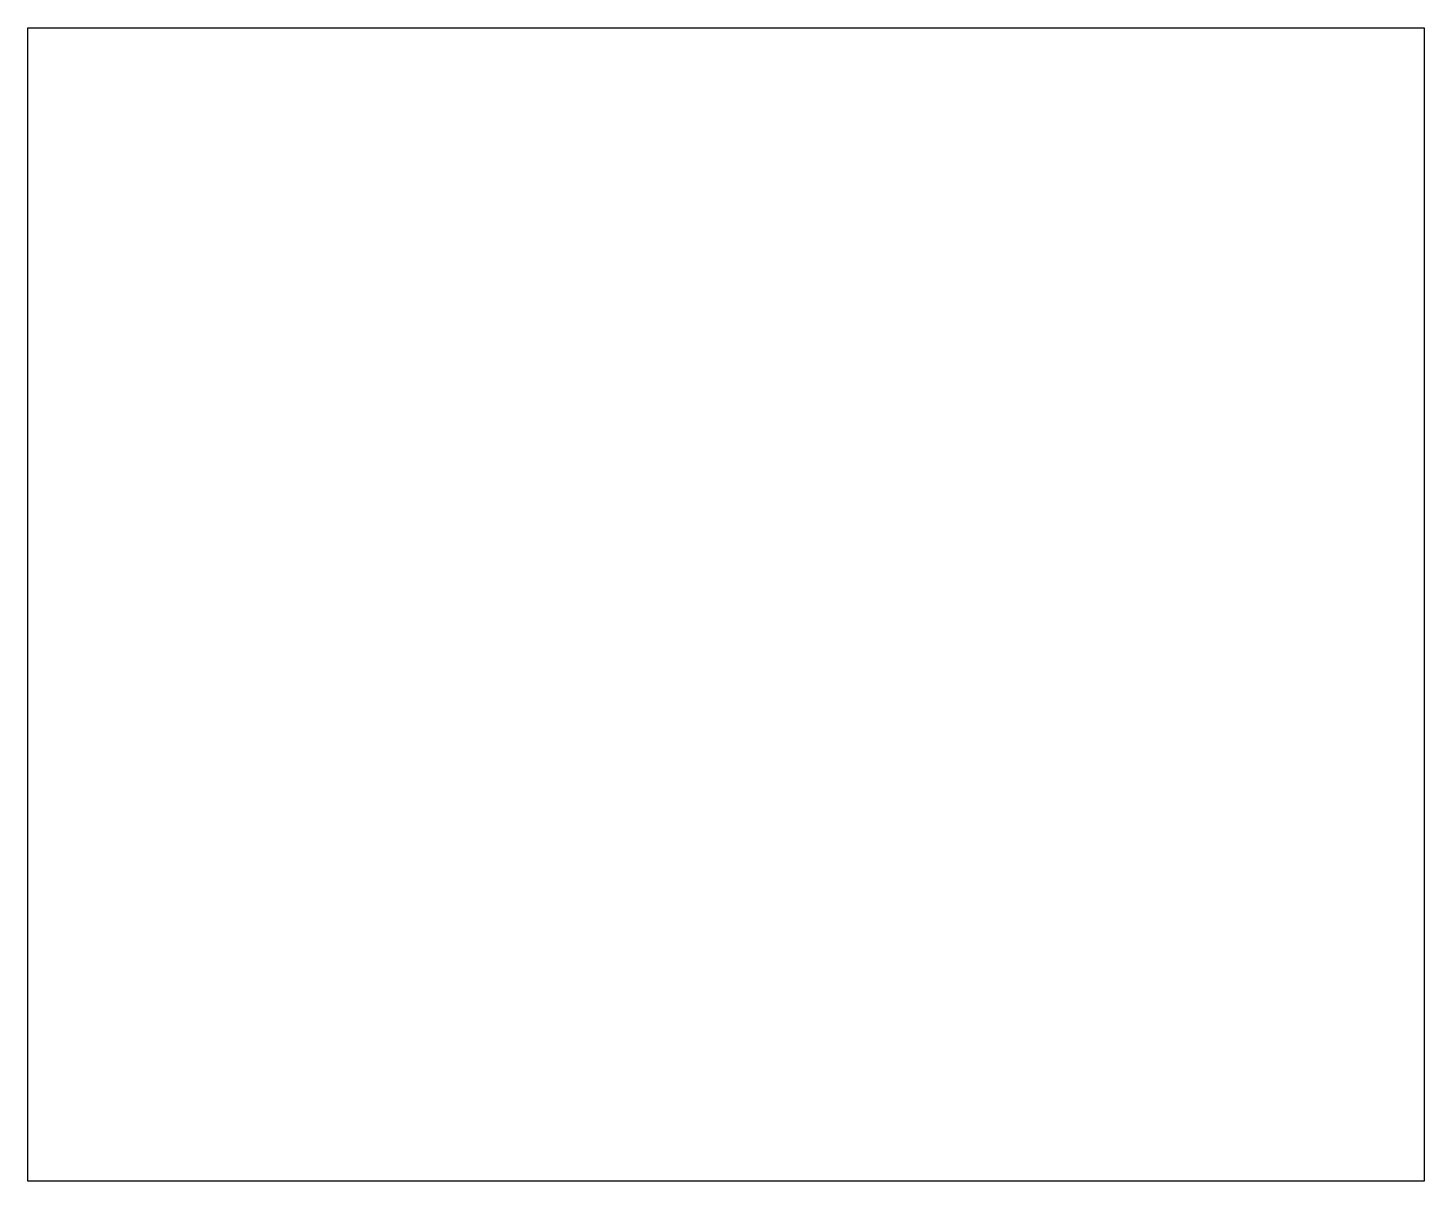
# Model space of a CAD drawing. Header units: millimetres. Extents: x 26 to 72, y 16 to 54.
import ezdxf

# ---------------------------------------------------------------- set-up
doc = ezdxf.new("R2010")
doc.units = ezdxf.units.MM
doc.layers.get('0').update_dxf_attribs({"lineweight": 25, "true_color": 0xffffff})

# ---------------------------------------------------------------- blocks, each defined once
blk = doc.blocks.new('block 1')
at = {"flags": 128}
blk.add_lwpolyline([(0, 38), (46, 38), (46, 0), (0, 0)], close=True, dxfattribs=at)

msp = doc.modelspace()

# ---------------------------------------------------------------- block references
msp.add_blockref('block 1', (26, 16))

doc.saveas('drawing.dxf')
